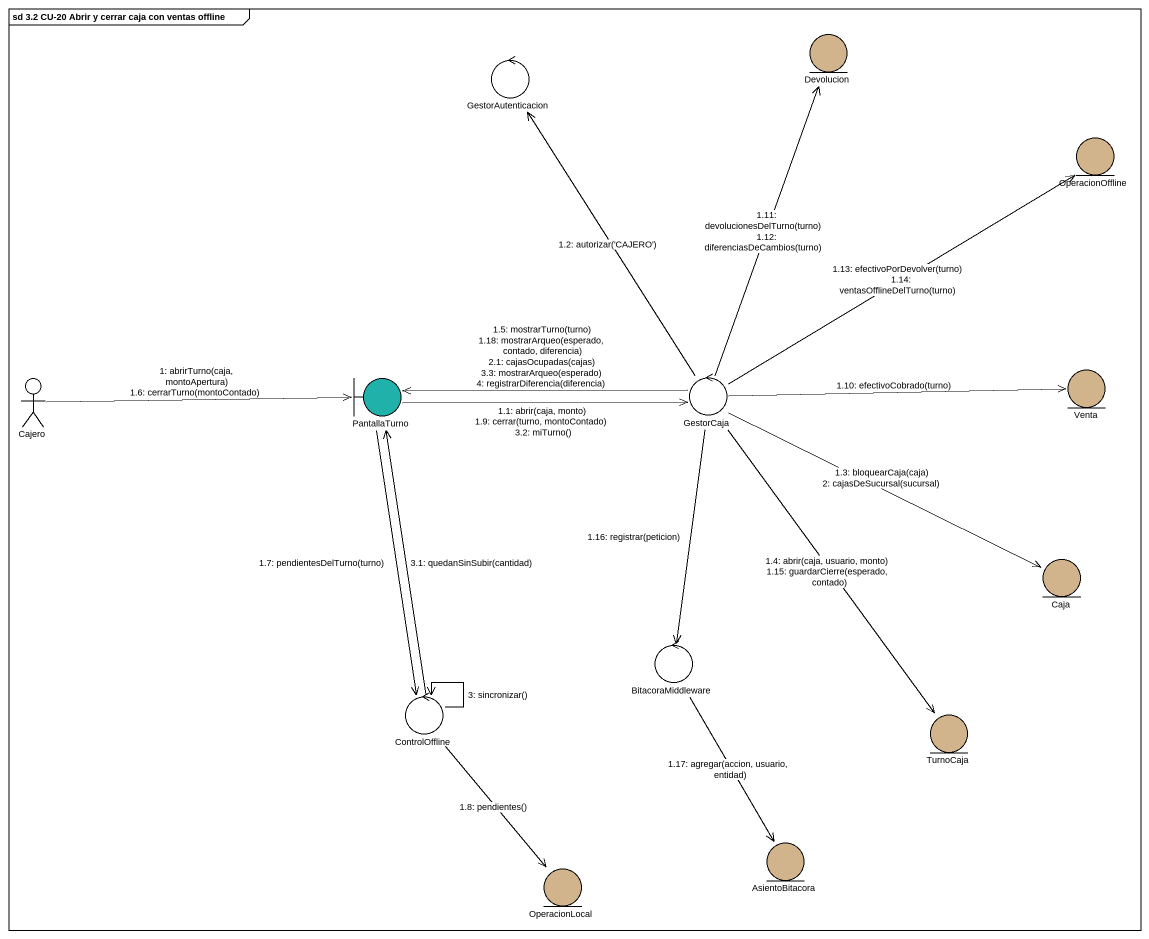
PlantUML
@startuml
mainframe sd 3.2 CU-20 Abrir y cerrar caja con ventas offline
entity Devolucion #D2B48C
control GestorAutenticacion
entity OperacionOffline #D2B48C
actor Cajero
boundary PantallaTurno #20B2AA
control GestorCaja
entity Venta #D2B48C
entity Caja #D2B48C
control BitacoraMiddleware
control ControlOffline
entity TurnoCaja #D2B48C
entity AsientoBitacora #D2B48C
entity OperacionLocal #D2B48C
Cajero -right-> PantallaTurno : 1: abrirTurno(caja, montoApertura)\n1.6: cerrarTurno(montoContado)
PantallaTurno -right-> GestorCaja : 1.1: abrir(caja, monto)\n1.9: cerrar(turno, montoContado)\n3.2: miTurno()
GestorCaja -up-> GestorAutenticacion : 1.2: autorizar('CAJERO')
GestorCaja -right-> Caja : 1.3: bloquearCaja(caja)\n2: cajasDeSucursal(sucursal)
GestorCaja --> TurnoCaja : 1.4: abrir(caja, usuario, monto)\n1.15: guardarCierre(esperado, contado)
GestorCaja -left-> PantallaTurno : 1.5: mostrarTurno(turno)\n1.18: mostrarArqueo(esperado, contado, diferencia)\n2.1: cajasOcupadas(cajas)\n3.3: mostrarArqueo(esperado)\n4: registrarDiferencia(diferencia)
PantallaTurno --> ControlOffline : 1.7: pendientesDelTurno(turno)
ControlOffline --> OperacionLocal : 1.8: pendientes()
GestorCaja -right-> Venta : 1.10: efectivoCobrado(turno)
GestorCaja -up-> Devolucion : 1.11: devolucionesDelTurno(turno)\n1.12: diferenciasDeCambios(turno)
GestorCaja -up-> OperacionOffline : 1.13: efectivoPorDevolver(turno)\n1.14: ventasOfflineDelTurno(turno)
GestorCaja --> BitacoraMiddleware : 1.16: registrar(peticion)
BitacoraMiddleware --> AsientoBitacora : 1.17: agregar(accion, usuario, entidad)
ControlOffline --> ControlOffline : 3: sincronizar()
ControlOffline -up-> PantallaTurno : 3.1: quedanSinSubir(cantidad)
@enduml
